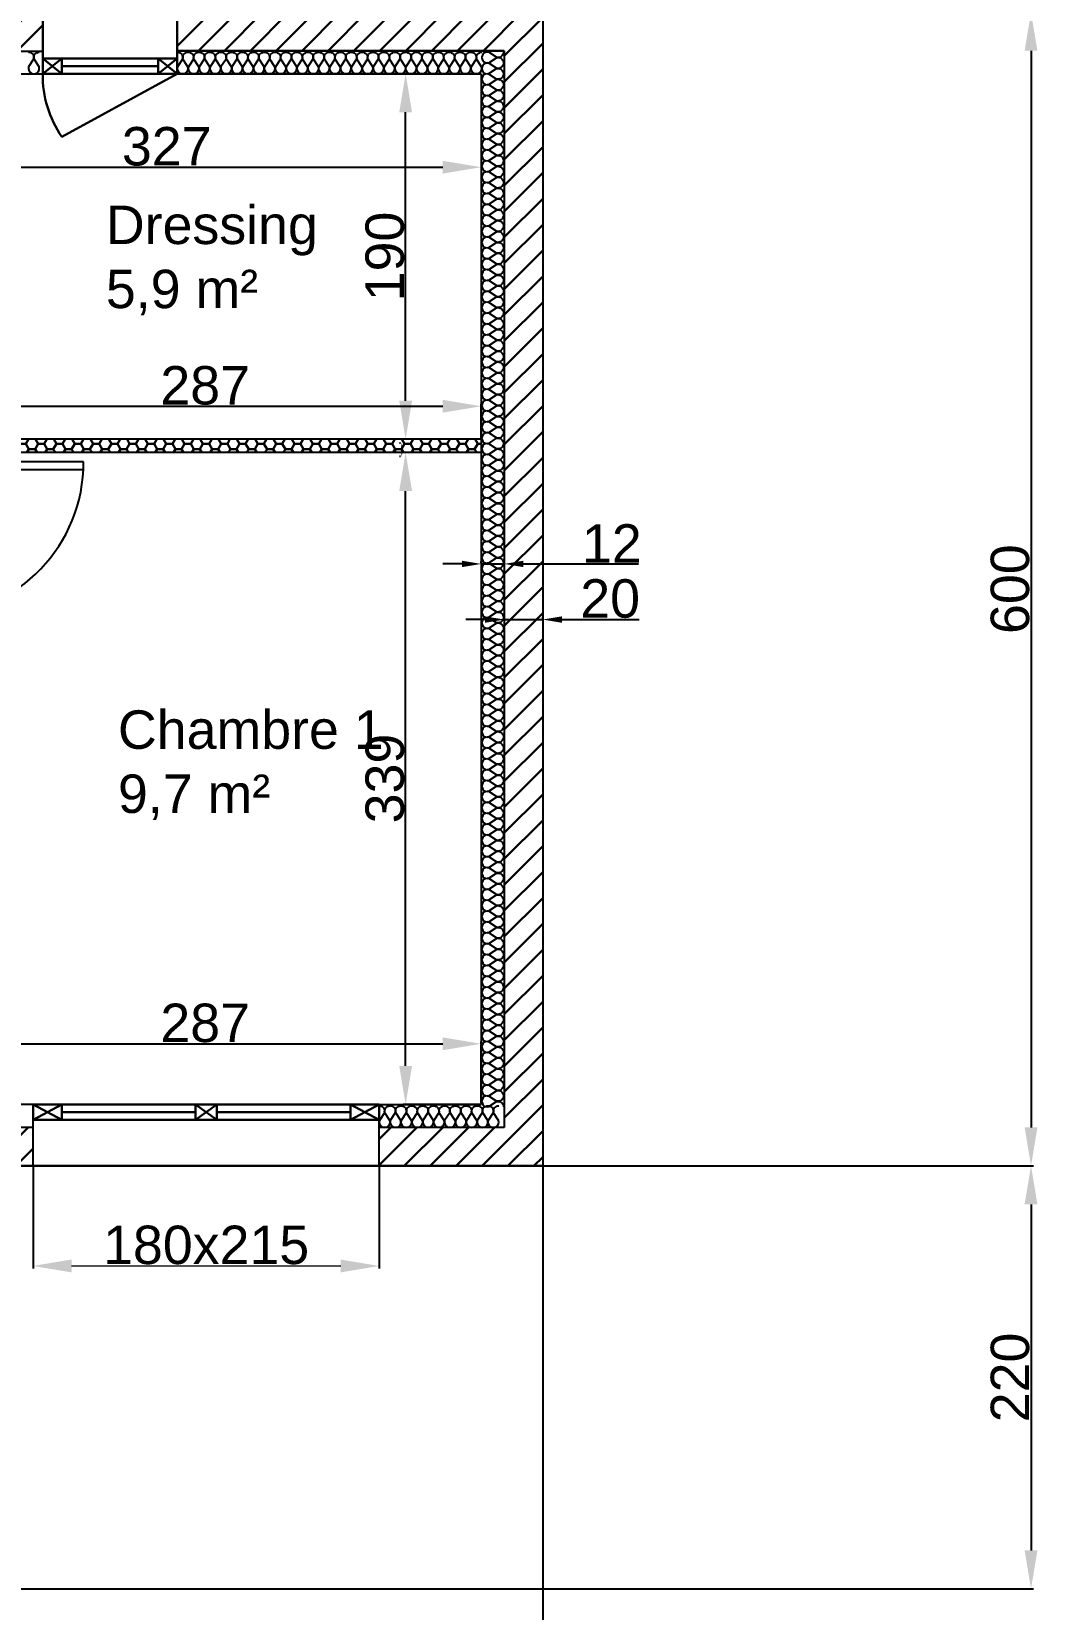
# Model space of a CAD drawing. Header units: millimetres. Extents: x -255 to 11976, y -437 to 3955.
# Drawn here: x 1225 to 1748, y -10 to 810 of the extents above; entities that cross this region are included whole.
import ezdxf

# ---------------------------------------------------------------- set-up
doc = ezdxf.new("R2010")
doc.units = ezdxf.units.MM
for name, color, linetype in [('Cloisons', 8, 'Continuous'), ('Cotation', 7, 'Continuous'), ('Isolation', 6, 'Continuous'), ('MenuisInt', 4, 'Continuous'), ('Texte', 7, 'Continuous')]:
    doc.layers.add(name, color=color, linetype=linetype)
doc.layers.add('MenuisExt', color=140, linetype='Continuous', lineweight=18)
doc.styles.get("Standard").update_dxf_attribs({"font": 'Arial.ttf'})
doc.dimstyles.new('ISO-25', dxfattribs={"dimtxt": 2.5, "dimasz": 2.5, "dimexe": 1.25, "dimexo": 0.625, "dimtad": 1, "dimtxsty": 'Standard', "dimcen": 2.5, "dimadec": 0, "dimazin": 0, "dimtfac": 1, "dimtmove": 0, "dimatfit": 3, "dimfxl": 1, "dimarcsym": 0})

# ---------------------------------------------------------------- blocks, each defined once
blk = doc.blocks.new('*D33')
at = {"layer": 'Cotation', "color": 0, "lineweight": -2, "transparency": 16777216}
for p, q in [((1141.13, 219.68), (1141.13, -120.85)), ((1491.13, 219.68), (1491.13, -120.85)), ((1161.13, -119.6), (1471.13, -119.6))]:
    blk.add_line(p, q, dxfattribs=at)
at = {"layer": 'Cotation', "color": 0, "lineweight": 30, "transparency": 16777216}
for points in [[(1161.13, -116.27), (1161.13, -122.93), (1141.13, -119.6)], [(1471.13, -116.27), (1471.13, -122.93), (1491.13, -119.6)]]:
    blk.add_solid(points, dxfattribs=at)
at = {"layer": 'Defpoints', "color": 0, "lineweight": 30, "transparency": 16777216}
for p in [(1141.13, 220.31), (1491.13, 220.31), (1491.13, -119.6)]:
    blk.add_point(p, dxfattribs=at)
at = {"layer": 'Cotation', "color": 0, "lineweight": 30, "transparency": 16777216, "insert": (1316.13, -108.76), "char_height": 20, "attachment_point": 5}
blk.add_mtext('350', dxfattribs=at)
blk = doc.blocks.new('*D35')
at = {"layer": 'Cotation', "color": 0, "lineweight": -2, "transparency": 16777216}
for p, q in [((1491.76, 820.31), (1746.33, 820.31)), ((1745.08, 800.31), (1745.08, 240.31)), ((1491.76, 220.31), (1746.33, 220.31))]:
    blk.add_line(p, q, dxfattribs=at)
at = {"layer": 'Cotation', "color": 0, "lineweight": 30, "transparency": 16777216}
for points in [[(1741.75, 800.31), (1748.41, 800.31), (1745.08, 820.31)], [(1741.75, 240.31), (1748.41, 240.31), (1745.08, 220.31)]]:
    blk.add_solid(points, dxfattribs=at)
at = {"layer": 'Defpoints', "color": 0, "lineweight": 30, "transparency": 16777216}
for p in [(1491.13, 820.31), (1491.13, 220.31), (1745.08, 220.31)]:
    blk.add_point(p, dxfattribs=at)
at = {"layer": 'Cotation', "color": 0, "lineweight": 30, "transparency": 16777216, "insert": (1734.25, 520.31), "char_height": 20, "attachment_point": 5, "rotation": 90}
blk.add_mtext('600', dxfattribs=at)
blk = doc.blocks.new('*D36')
at = {"layer": 'Cotation', "color": 0, "lineweight": -2, "transparency": 16777216}
for p, q in [((1141.76, 220.31), (1746.33, 220.31)), ((1745.08, 200.31), (1745.08, 20.31)), ((1141.76, 0.31), (1746.33, 0.31))]:
    blk.add_line(p, q, dxfattribs=at)
at = {"layer": 'Cotation', "color": 0, "lineweight": 30, "transparency": 16777216}
for points in [[(1741.75, 200.31), (1748.41, 200.31), (1745.08, 220.31)], [(1741.75, 20.31), (1748.41, 20.31), (1745.08, 0.31)]]:
    blk.add_solid(points, dxfattribs=at)
at = {"layer": 'Defpoints', "color": 0, "lineweight": 30, "transparency": 16777216}
for p in [(1141.13, 220.31), (1141.13, 0.31), (1745.08, 0.31)]:
    blk.add_point(p, dxfattribs=at)
at = {"layer": 'Cotation', "color": 0, "lineweight": 30, "transparency": 16777216, "insert": (1734.25, 110.31), "char_height": 20, "attachment_point": 5, "rotation": 90}
blk.add_mtext('220', dxfattribs=at)
blk = doc.blocks.new('*D47')
at = {"layer": 'Cotation', "color": 0, "lineweight": -2, "transparency": 16777216}
for p, q in [((1226.13, 219.68), (1226.13, 167.05)), ((1406.13, 219.68), (1406.13, 167.05))]:
    blk.add_line(p, q, dxfattribs=at)
at = {"layer": 'Cotation', "color": 0, "lineweight": 9, "transparency": 16777216}
blk.add_line((1246.13, 168.3), (1386.13, 168.3), dxfattribs=at)
at = {"layer": 'Cotation', "color": 0, "lineweight": 30, "transparency": 16777216}
for points in [[(1246.13, 171.63), (1246.13, 164.96), (1226.13, 168.3)], [(1386.13, 171.63), (1386.13, 164.96), (1406.13, 168.3)]]:
    blk.add_solid(points, dxfattribs=at)
at = {"layer": 'Defpoints', "color": 0, "lineweight": 30, "transparency": 16777216}
for p in [(1226.13, 220.31), (1406.13, 220.31), (1406.13, 168.3)]:
    blk.add_point(p, dxfattribs=at)
at = {"layer": 'Cotation', "color": 0, "lineweight": 30, "transparency": 16777216, "insert": (1316.13, 179.13), "char_height": 20, "attachment_point": 5}
blk.add_mtext('180x215', dxfattribs=at)
blk = doc.blocks.new('*D53')
at = {"layer": 'Cotation', "color": 0, "lineweight": -2, "transparency": 16777216}
for p, q in [((1458.51, 591.31), (1418.62, 591.31)), ((1458.51, 252.31), (1418.62, 252.31))]:
    blk.add_line(p, q, dxfattribs=at)
at = {"layer": 'Cotation', "color": 0, "lineweight": -3, "transparency": 16777216}
blk.add_line((1419.87, 272.31), (1419.87, 571.31), dxfattribs=at)
at = {"layer": 'Cotation', "color": 0, "lineweight": 30, "transparency": 16777216}
for points in [[(1416.54, 571.31), (1423.2, 571.31), (1419.87, 591.31)], [(1416.54, 272.31), (1423.2, 272.31), (1419.87, 252.31)]]:
    blk.add_solid(points, dxfattribs=at)
at = {"layer": 'Defpoints', "color": 0, "lineweight": 30, "transparency": 16777216}
for p in [(1419.87, 591.31), (1459.13, 591.31), (1459.13, 252.31)]:
    blk.add_point(p, dxfattribs=at)
at = {"layer": 'Cotation', "color": 0, "lineweight": 30, "transparency": 16777216, "insert": (1409.11, 421.81), "char_height": 20, "attachment_point": 5, "rotation": 90}
blk.add_mtext('339', dxfattribs=at)
blk = doc.blocks.new('*D54')
at = {"layer": 'Cotation', "color": 0, "lineweight": -2, "transparency": 16777216}
for p, q in [((1458.51, 788.31), (1418.62, 788.31)), ((1458.51, 598.31), (1418.62, 598.31))]:
    blk.add_line(p, q, dxfattribs=at)
at = {"layer": 'Cotation', "color": 0, "lineweight": -3, "transparency": 16777216}
blk.add_line((1419.87, 618.31), (1419.87, 768.31), dxfattribs=at)
at = {"layer": 'Cotation', "color": 0, "lineweight": 30, "transparency": 16777216}
for points in [[(1416.54, 768.31), (1423.2, 768.31), (1419.87, 788.31)], [(1416.54, 618.31), (1423.2, 618.31), (1419.87, 598.31)]]:
    blk.add_solid(points, dxfattribs=at)
at = {"layer": 'Defpoints', "color": 0, "lineweight": 30, "transparency": 16777216}
for p in [(1419.87, 788.31), (1459.13, 788.31), (1459.13, 598.31)]:
    blk.add_point(p, dxfattribs=at)
at = {"layer": 'Cotation', "color": 0, "lineweight": 30, "transparency": 16777216, "insert": (1409.11, 693.31), "char_height": 20, "attachment_point": 5, "rotation": 90}
blk.add_mtext('190', dxfattribs=at)
blk = doc.blocks.new('*D55')
at = {"layer": 'Cotation', "color": 0, "lineweight": -2, "transparency": 16777216}
for p, q in [((1417.25, 596.31), (1416.62, 596.31)), ((1417.87, 593.81), (1417.87, 591.81)), ((1417.25, 589.31), (1416.62, 589.31))]:
    blk.add_line(p, q, dxfattribs=at)
at = {"layer": 'Cotation', "color": 0, "lineweight": 30, "transparency": 16777216}
for points in [[(1417.45, 593.81), (1418.29, 593.81), (1417.87, 596.31)], [(1417.45, 591.81), (1418.29, 591.81), (1417.87, 589.31)]]:
    blk.add_solid(points, dxfattribs=at)
at = {"layer": 'Defpoints', "color": 0, "lineweight": 30, "transparency": 16777216}
for p in [(1417.87, 596.31), (1417.87, 589.31), (1417.87, 589.31)]:
    blk.add_point(p, dxfattribs=at)
at = {"layer": 'Cotation', "color": 0, "lineweight": 30, "transparency": 16777216, "insert": (1416, 592.81), "char_height": 2.5, "attachment_point": 5, "rotation": 90}
blk.add_mtext('7', dxfattribs=at)
blk = doc.blocks.new('*D56')
at = {"layer": 'Cotation', "color": 0, "lineweight": -2, "transparency": 16777216}
for p, q in [((1132.13, 787.68), (1132.13, 738.51)), ((1459.13, 787.68), (1459.13, 738.51))]:
    blk.add_line(p, q, dxfattribs=at)
at = {"layer": 'Cotation', "color": 0, "lineweight": -3, "transparency": 16777216}
blk.add_line((1152.13, 739.76), (1439.13, 739.76), dxfattribs=at)
at = {"layer": 'Cotation', "color": 0, "lineweight": 30, "transparency": 16777216}
for points in [[(1152.13, 743.1), (1152.13, 736.43), (1132.13, 739.76)], [(1439.13, 743.1), (1439.13, 736.43), (1459.13, 739.76)]]:
    blk.add_solid(points, dxfattribs=at)
at = {"layer": 'Defpoints', "color": 0, "lineweight": 30, "transparency": 16777216}
for p in [(1132.13, 788.31), (1459.13, 788.31), (1459.13, 739.76)]:
    blk.add_point(p, dxfattribs=at)
at = {"layer": 'Cotation', "color": 0, "lineweight": 30, "transparency": 16777216, "insert": (1295.63, 750.52), "char_height": 20, "attachment_point": 5}
blk.add_mtext('327', dxfattribs=at)
blk = doc.blocks.new('*D57')
at = {"layer": 'Cotation', "color": 0, "lineweight": -2, "transparency": 16777216}
for p, q in [((1172.13, 596.93), (1172.13, 616.68)), ((1459.13, 598.93), (1459.13, 616.68))]:
    blk.add_line(p, q, dxfattribs=at)
at = {"layer": 'Cotation', "color": 0, "lineweight": -3, "transparency": 16777216}
blk.add_line((1192.13, 615.43), (1439.13, 615.43), dxfattribs=at)
at = {"layer": 'Cotation', "color": 0, "lineweight": 30, "transparency": 16777216}
for points in [[(1192.13, 618.77), (1192.13, 612.1), (1172.13, 615.43)], [(1439.13, 618.77), (1439.13, 612.1), (1459.13, 615.43)]]:
    blk.add_solid(points, dxfattribs=at)
at = {"layer": 'Defpoints', "color": 0, "lineweight": 30, "transparency": 16777216}
for p in [(1459.13, 615.43), (1172.13, 596.31), (1459.13, 598.31)]:
    blk.add_point(p, dxfattribs=at)
at = {"layer": 'Cotation', "color": 0, "lineweight": 30, "transparency": 16777216, "insert": (1315.63, 626.19), "char_height": 20, "attachment_point": 5}
blk.add_mtext('287', dxfattribs=at)
blk = doc.blocks.new('*D60')
at = {"layer": 'Cotation', "color": 0, "lineweight": -2, "transparency": 16777216}
for p, q in [((1172.13, 252.93), (1172.13, 285.09)), ((1459.13, 252.93), (1459.13, 285.09))]:
    blk.add_line(p, q, dxfattribs=at)
at = {"layer": 'Cotation', "color": 0, "lineweight": -3, "transparency": 16777216}
blk.add_line((1192.13, 283.84), (1439.13, 283.84), dxfattribs=at)
at = {"layer": 'Cotation', "color": 0, "lineweight": 30, "transparency": 16777216}
for points in [[(1192.13, 287.17), (1192.13, 280.51), (1172.13, 283.84)], [(1439.13, 287.17), (1439.13, 280.51), (1459.13, 283.84)]]:
    blk.add_solid(points, dxfattribs=at)
at = {"layer": 'Defpoints', "color": 0, "lineweight": 30, "transparency": 16777216}
for p in [(1459.13, 283.84), (1172.13, 252.31), (1459.13, 252.31)]:
    blk.add_point(p, dxfattribs=at)
at = {"layer": 'Cotation', "color": 0, "lineweight": 30, "transparency": 16777216, "insert": (1315.63, 294.6), "char_height": 20, "attachment_point": 5}
blk.add_mtext('287', dxfattribs=at)
blk = doc.blocks.new('*D80')
at = {"layer": 'Cotation', "color": 0, "lineweight": -2, "transparency": 16777216}
for p, q in [((1449.13, 533.43), (1439.13, 533.43)), ((1459.13, 534.06), (1459.13, 534.68)), ((1459.13, 533.43), (1471.13, 533.43)), ((1471.13, 533.99), (1471.13, 534.68)), ((1481.13, 533.43), (1540.96, 533.43))]:
    blk.add_line(p, q, dxfattribs=at)
at = {"layer": 'Cotation', "color": 0, "lineweight": 30, "transparency": 16777216}
for points in [[(1449.13, 535.1), (1449.13, 531.76), (1459.13, 533.43)], [(1481.13, 535.1), (1481.13, 531.76), (1471.13, 533.43)]]:
    blk.add_solid(points, dxfattribs=at)
at = {"layer": 'Defpoints', "color": 0, "lineweight": 30, "transparency": 16777216}
for p in [(1459.13, 533.43), (1471.13, 533.43), (1471.13, 533.36)]:
    blk.add_point(p, dxfattribs=at)
at = {"layer": 'Cotation', "color": 0, "lineweight": 30, "transparency": 16777216, "insert": (1527.1, 544.06), "char_height": 20, "attachment_point": 5}
blk.add_mtext('12', dxfattribs=at)
blk = doc.blocks.new('*D81')
at = {"layer": 'Cotation', "color": 0, "lineweight": -2, "transparency": 16777216}
for p, q in [((1471.13, 532.74), (1471.13, 503.24)), ((1461.13, 504.49), (1451.13, 504.49)), ((1471.13, 504.49), (1491.13, 504.49)), ((1491.13, 505.11), (1491.13, 505.74)), ((1501.13, 504.49), (1541.31, 504.49))]:
    blk.add_line(p, q, dxfattribs=at)
at = {"layer": 'Cotation', "color": 0, "lineweight": 30, "transparency": 16777216}
for points in [[(1461.13, 506.15), (1461.13, 502.82), (1471.13, 504.49)], [(1501.13, 506.15), (1501.13, 502.82), (1491.13, 504.49)]]:
    blk.add_solid(points, dxfattribs=at)
at = {"layer": 'Defpoints', "color": 0, "lineweight": 30, "transparency": 16777216}
for p in [(1471.13, 533.36), (1491.13, 504.49), (1491.13, 504.49)]:
    blk.add_point(p, dxfattribs=at)
at = {"layer": 'Cotation', "color": 0, "lineweight": 30, "transparency": 16777216, "insert": (1526.22, 515.32), "char_height": 20, "attachment_point": 5}
blk.add_mtext('20', dxfattribs=at)
blk = doc.blocks.new('*U84')
at = {"flags": 128}
blk.add_lwpolyline([(60, 1, -0.505863), (60.239, 0.676), (60.009, 0.318, 1.322645), (60.491, 0.318), (60.261, 0.676, -0.505863), (60.5, 1)], format="xyb", dxfattribs=at)
blk = doc.blocks.new('*U85')
at = {"flags": 128}
for points in [[(0, 1, -0.505863), (0.239, 0.676), (0.009, 0.318, 1.322645), (0.491, 0.318), (0.261, 0.676, -0.505863), (0.5, 1)], [(0.5, 1, -0.505863), (0.739, 0.676), (0.509, 0.318, 1.322645), (0.991, 0.318), (0.761, 0.676, -0.505863), (1, 1)], [(1, 1, -0.505863), (1.239, 0.676), (1.009, 0.318, 1.322645), (1.491, 0.318), (1.261, 0.676, -0.505863), (1.5, 1)], [(1.5, 1, -0.505863), (1.739, 0.676), (1.509, 0.318, 1.322645), (1.991, 0.318), (1.761, 0.676, -0.505863), (2, 1)], [(2, 1, -0.505863), (2.239, 0.676), (2.009, 0.318, 1.322645), (2.491, 0.318), (2.261, 0.676, -0.505863), (2.5, 1)], [(2.5, 1, -0.505863), (2.739, 0.676), (2.509, 0.318, 1.322645), (2.991, 0.318), (2.761, 0.676, -0.505863), (3, 1)], [(3, 1, -0.505863), (3.239, 0.676), (3.009, 0.318, 1.322645), (3.491, 0.318), (3.261, 0.676, -0.505863), (3.5, 1)], [(3.5, 1, -0.505863), (3.739, 0.676), (3.509, 0.318, 1.322645), (3.991, 0.318), (3.761, 0.676, -0.505863), (4, 1)], [(4, 1, -0.505863), (4.239, 0.676), (4.009, 0.318, 1.322645), (4.491, 0.318), (4.261, 0.676, -0.505863), (4.5, 1)], [(4.5, 1, -0.505863), (4.739, 0.676), (4.509, 0.318, 1.322645), (4.991, 0.318), (4.761, 0.676, -0.505863), (5, 1)], [(5, 1, -0.505863), (5.239, 0.676), (5.009, 0.318, 1.322645), (5.491, 0.318), (5.261, 0.676, -0.505863), (5.5, 1)], [(5.5, 1, -0.505863), (5.739, 0.676), (5.509, 0.318, 1.322645), (5.991, 0.318), (5.761, 0.676, -0.505863), (6, 1)], [(6, 1, -0.505863), (6.239, 0.676), (6.009, 0.318, 1.322645), (6.491, 0.318), (6.261, 0.676, -0.505863), (6.5, 1)], [(6.5, 1, -0.505863), (6.739, 0.676), (6.509, 0.318, 1.322645), (6.991, 0.318), (6.761, 0.676, -0.505863), (7, 1)], [(7, 1, -0.505863), (7.239, 0.676), (7.009, 0.318, 1.322645), (7.491, 0.318), (7.261, 0.676, -0.505863), (7.5, 1)], [(7.5, 1, -0.505863), (7.739, 0.676), (7.509, 0.318, 1.322645), (7.991, 0.318), (7.761, 0.676, -0.505863), (8, 1)], [(8, 1, -0.505863), (8.239, 0.676), (8.009, 0.318, 1.322645), (8.491, 0.318), (8.261, 0.676, -0.505863), (8.5, 1)], [(8.5, 1, -0.505863), (8.739, 0.676), (8.509, 0.318, 1.322645), (8.991, 0.318), (8.761, 0.676, -0.505863), (9, 1)], [(9, 1, -0.505863), (9.239, 0.676), (9.009, 0.318, 1.322645), (9.491, 0.318), (9.261, 0.676, -0.505863), (9.5, 1)], [(9.5, 1, -0.505863), (9.739, 0.676), (9.509, 0.318, 1.322645), (9.991, 0.318), (9.761, 0.676, -0.505863), (10, 1)], [(10, 1, -0.505863), (10.239, 0.676), (10.009, 0.318, 1.322645), (10.491, 0.318), (10.261, 0.676, -0.505863), (10.5, 1)], [(10.5, 1, -0.505863), (10.739, 0.676), (10.509, 0.318, 1.322645), (10.991, 0.318), (10.761, 0.676, -0.505863), (11, 1)], [(11, 1, -0.505863), (11.239, 0.676), (11.009, 0.318, 1.322645), (11.491, 0.318), (11.261, 0.676, -0.505863), (11.5, 1)], [(11.5, 1, -0.505863), (11.739, 0.676), (11.509, 0.318, 1.322645), (11.991, 0.318), (11.761, 0.676, -0.505863), (12, 1)], [(12, 1, -0.505863), (12.239, 0.676), (12.009, 0.318, 1.322645), (12.491, 0.318), (12.261, 0.676, -0.505863), (12.5, 1)], [(12.5, 1, -0.505863), (12.739, 0.676), (12.509, 0.318, 1.322645), (12.991, 0.318), (12.761, 0.676, -0.505863), (13, 1)], [(13, 1, -0.505863), (13.239, 0.676), (13.009, 0.318, 1.322645), (13.491, 0.318), (13.261, 0.676, -0.505863), (13.5, 1)], [(13.5, 1, -0.505863), (13.739, 0.676), (13.509, 0.318, 1.322645), (13.991, 0.318), (13.761, 0.676, -0.505863), (14, 1)]]:
    blk.add_lwpolyline(points, format="xyb", dxfattribs=at)
blk = doc.blocks.new('*U86')
at = {"flags": 128}
for points in [[(0, 1, -0.505863), (0.239, 0.676), (0.009, 0.318, 1.322645), (0.491, 0.318), (0.261, 0.676, -0.505863), (0.5, 1)], [(0.5, 1, -0.505863), (0.739, 0.676), (0.509, 0.318, 1.322645), (0.991, 0.318), (0.761, 0.676, -0.505863), (1, 1)], [(1, 1, -0.505863), (1.239, 0.676), (1.009, 0.318, 1.322645), (1.491, 0.318), (1.261, 0.676, -0.505863), (1.5, 1)], [(1.5, 1, -0.505863), (1.739, 0.676), (1.509, 0.318, 1.322645), (1.991, 0.318), (1.761, 0.676, -0.505863), (2, 1)], [(2, 1, -0.505863), (2.239, 0.676), (2.009, 0.318, 1.322645), (2.491, 0.318), (2.261, 0.676, -0.505863), (2.5, 1)], [(2.5, 1, -0.505863), (2.739, 0.676), (2.509, 0.318, 1.322645), (2.991, 0.318), (2.761, 0.676, -0.505863), (3, 1)], [(3, 1, -0.505863), (3.239, 0.676), (3.009, 0.318, 1.322645), (3.491, 0.318), (3.261, 0.676, -0.505863), (3.5, 1)], [(3.5, 1, -0.505863), (3.739, 0.676), (3.509, 0.318, 1.322645), (3.991, 0.318), (3.761, 0.676, -0.505863), (4, 1)], [(4, 1, -0.505863), (4.239, 0.676), (4.009, 0.318, 1.322645), (4.491, 0.318), (4.261, 0.676, -0.505863), (4.5, 1)], [(4.5, 1, -0.505863), (4.739, 0.676), (4.509, 0.318, 1.322645), (4.991, 0.318), (4.761, 0.676, -0.505863), (5, 1)], [(5, 1, -0.505863), (5.239, 0.676), (5.009, 0.318, 1.322645), (5.491, 0.318), (5.261, 0.676, -0.505863), (5.5, 1)], [(5.5, 1, -0.505863), (5.739, 0.676), (5.509, 0.318, 1.322645), (5.991, 0.318), (5.761, 0.676, -0.505863), (6, 1)], [(6, 1, -0.505863), (6.239, 0.676), (6.009, 0.318, 1.322645), (6.491, 0.318), (6.261, 0.676, -0.505863), (6.5, 1)], [(6.5, 1, -0.505863), (6.739, 0.676), (6.509, 0.318, 1.322645), (6.991, 0.318), (6.761, 0.676, -0.505863), (7, 1)], [(7, 1, -0.505863), (7.239, 0.676), (7.009, 0.318, 1.322645), (7.491, 0.318), (7.261, 0.676, -0.505863), (7.5, 1)], [(7.5, 1, -0.505863), (7.739, 0.676), (7.509, 0.318, 1.322645), (7.991, 0.318), (7.761, 0.676, -0.505863), (8, 1)], [(8, 1, -0.505863), (8.239, 0.676), (8.009, 0.318, 1.322645), (8.491, 0.318), (8.261, 0.676, -0.505863), (8.5, 1)], [(8.5, 1, -0.505863), (8.739, 0.676), (8.509, 0.318, 1.322645), (8.991, 0.318), (8.761, 0.676, -0.505863), (9, 1)], [(9, 1, -0.505863), (9.239, 0.676), (9.009, 0.318, 1.322645), (9.491, 0.318), (9.261, 0.676, -0.505863), (9.5, 1)], [(9.5, 1, -0.505863), (9.739, 0.676), (9.509, 0.318, 1.322645), (9.991, 0.318), (9.761, 0.676, -0.505863), (10, 1)], [(10, 1, -0.505863), (10.239, 0.676), (10.009, 0.318, 1.322645), (10.491, 0.318), (10.261, 0.676, -0.505863), (10.5, 1)], [(10.5, 1, -0.505863), (10.739, 0.676), (10.509, 0.318, 1.322645), (10.991, 0.318), (10.761, 0.676, -0.505863), (11, 1)], [(11, 1, -0.505863), (11.239, 0.676), (11.009, 0.318, 1.322645), (11.491, 0.318), (11.261, 0.676, -0.505863), (11.5, 1)], [(11.5, 1, -0.505863), (11.739, 0.676), (11.509, 0.318, 1.322645), (11.991, 0.318), (11.761, 0.676, -0.505863), (12, 1)], [(12, 1, -0.505863), (12.239, 0.676), (12.009, 0.318, 1.322645), (12.491, 0.318), (12.261, 0.676, -0.505863), (12.5, 1)], [(12.5, 1, -0.505863), (12.739, 0.676), (12.509, 0.318, 1.322645), (12.991, 0.318), (12.761, 0.676, -0.505863), (13, 1)], [(13, 1, -0.505863), (13.239, 0.676), (13.009, 0.318, 1.322645), (13.491, 0.318), (13.261, 0.676, -0.505863), (13.5, 1)], [(13.5, 1, -0.505863), (13.739, 0.676), (13.509, 0.318, 1.322645), (13.991, 0.318), (13.761, 0.676, -0.505863), (14, 1)], [(14, 1, -0.505863), (14.239, 0.676), (14.009, 0.318, 1.322645), (14.491, 0.318), (14.261, 0.676, -0.505863), (14.5, 1)], [(14.5, 1, -0.505863), (14.739, 0.676), (14.509, 0.318, 1.322645), (14.991, 0.318), (14.761, 0.676, -0.505863), (15, 1)], [(15, 1, -0.505863), (15.239, 0.676), (15.009, 0.318, 1.322645), (15.491, 0.318), (15.261, 0.676, -0.505863), (15.5, 1)], [(15.5, 1, -0.505863), (15.739, 0.676), (15.509, 0.318, 1.322645), (15.991, 0.318), (15.761, 0.676, -0.505863), (16, 1)], [(16, 1, -0.505863), (16.239, 0.676), (16.009, 0.318, 1.322645), (16.491, 0.318), (16.261, 0.676, -0.505863), (16.5, 1)], [(16.5, 1, -0.505863), (16.739, 0.676), (16.509, 0.318, 1.322645), (16.991, 0.318), (16.761, 0.676, -0.505863), (17, 1)], [(17, 1, -0.505863), (17.239, 0.676), (17.009, 0.318, 1.322645), (17.491, 0.318), (17.261, 0.676, -0.505863), (17.5, 1)], [(17.5, 1, -0.505863), (17.739, 0.676), (17.509, 0.318, 1.322645), (17.991, 0.318), (17.761, 0.676, -0.505863), (18, 1)], [(18, 1, -0.505863), (18.239, 0.676), (18.009, 0.318, 1.322645), (18.491, 0.318), (18.261, 0.676, -0.505863), (18.5, 1)], [(18.5, 1, -0.505863), (18.739, 0.676), (18.509, 0.318, 1.322645), (18.991, 0.318), (18.761, 0.676, -0.505863), (19, 1)], [(19, 1, -0.505863), (19.239, 0.676), (19.009, 0.318, 1.322645), (19.491, 0.318), (19.261, 0.676, -0.505863), (19.5, 1)], [(19.5, 1, -0.505863), (19.739, 0.676), (19.509, 0.318, 1.322645), (19.991, 0.318), (19.761, 0.676, -0.505863), (20, 1)], [(20, 1, -0.505863), (20.239, 0.676), (20.009, 0.318, 1.322645), (20.491, 0.318), (20.261, 0.676, -0.505863), (20.5, 1)], [(20.5, 1, -0.505863), (20.739, 0.676), (20.509, 0.318, 1.322645), (20.991, 0.318), (20.761, 0.676, -0.505863), (21, 1)], [(21, 1, -0.505863), (21.239, 0.676), (21.009, 0.318, 1.322645), (21.491, 0.318), (21.261, 0.676, -0.505863), (21.5, 1)], [(21.5, 1, -0.505863), (21.739, 0.676), (21.509, 0.318, 1.322645), (21.991, 0.318), (21.761, 0.676, -0.505863), (22, 1)], [(22, 1, -0.505863), (22.239, 0.676), (22.009, 0.318, 1.322645), (22.491, 0.318), (22.261, 0.676, -0.505863), (22.5, 1)], [(22.5, 1, -0.505863), (22.739, 0.676), (22.509, 0.318, 1.322645), (22.991, 0.318), (22.761, 0.676, -0.505863), (23, 1)], [(23, 1, -0.505863), (23.239, 0.676), (23.009, 0.318, 1.322645), (23.491, 0.318), (23.261, 0.676, -0.505863), (23.5, 1)], [(23.5, 1, -0.505863), (23.739, 0.676), (23.509, 0.318, 1.322645), (23.991, 0.318), (23.761, 0.676, -0.505863), (24, 1)], [(24, 1, -0.505863), (24.239, 0.676), (24.009, 0.318, 1.322645), (24.491, 0.318), (24.261, 0.676, -0.505863), (24.5, 1)], [(24.5, 1, -0.505863), (24.739, 0.676), (24.509, 0.318, 1.322645), (24.991, 0.318), (24.761, 0.676, -0.505863), (25, 1)], [(25, 1, -0.505863), (25.239, 0.676), (25.009, 0.318, 1.322645), (25.491, 0.318), (25.261, 0.676, -0.505863), (25.5, 1)], [(25.5, 1, -0.505863), (25.739, 0.676), (25.509, 0.318, 1.322645), (25.991, 0.318), (25.761, 0.676, -0.505863), (26, 1)], [(26, 1, -0.505863), (26.239, 0.676), (26.009, 0.318, 1.322645), (26.491, 0.318), (26.261, 0.676, -0.505863), (26.5, 1)], [(26.5, 1, -0.505863), (26.739, 0.676), (26.509, 0.318, 1.322645), (26.991, 0.318), (26.761, 0.676, -0.505863), (27, 1)], [(27, 1, -0.505863), (27.239, 0.676), (27.009, 0.318, 1.322645), (27.491, 0.318), (27.261, 0.676, -0.505863), (27.5, 1)], [(27.5, 1, -0.505863), (27.739, 0.676), (27.509, 0.318, 1.322645), (27.991, 0.318), (27.761, 0.676, -0.505863), (28, 1)], [(28, 1, -0.505863), (28.239, 0.676), (28.009, 0.318, 1.322645), (28.491, 0.318), (28.261, 0.676, -0.505863), (28.5, 1)], [(28.5, 1, -0.505863), (28.739, 0.676), (28.509, 0.318, 1.322645), (28.991, 0.318), (28.761, 0.676, -0.505863), (29, 1)], [(29, 1, -0.505863), (29.239, 0.676), (29.009, 0.318, 1.322645), (29.491, 0.318), (29.261, 0.676, -0.505863), (29.5, 1)], [(29.5, 1, -0.505863), (29.739, 0.676), (29.509, 0.318, 1.322645), (29.991, 0.318), (29.761, 0.676, -0.505863), (30, 1)], [(30, 1, -0.505863), (30.239, 0.676), (30.009, 0.318, 1.322645), (30.491, 0.318), (30.261, 0.676, -0.505863), (30.5, 1)], [(30.5, 1, -0.505863), (30.739, 0.676), (30.509, 0.318, 1.322645), (30.991, 0.318), (30.761, 0.676, -0.505863), (31, 1)], [(31, 1, -0.505863), (31.239, 0.676), (31.009, 0.318, 1.322645), (31.491, 0.318), (31.261, 0.676, -0.505863), (31.5, 1)], [(31.5, 1, -0.505863), (31.739, 0.676), (31.509, 0.318, 1.322645), (31.991, 0.318), (31.761, 0.676, -0.505863), (32, 1)], [(32, 1, -0.505863), (32.239, 0.676), (32.009, 0.318, 1.322645), (32.491, 0.318), (32.261, 0.676, -0.505863), (32.5, 1)], [(32.5, 1, -0.505863), (32.739, 0.676), (32.509, 0.318, 1.322645), (32.991, 0.318), (32.761, 0.676, -0.505863), (33, 1)], [(33, 1, -0.505863), (33.239, 0.676), (33.009, 0.318, 1.322645), (33.491, 0.318), (33.261, 0.676, -0.505863), (33.5, 1)], [(33.5, 1, -0.505863), (33.739, 0.676), (33.509, 0.318, 1.322645), (33.991, 0.318), (33.761, 0.676, -0.505863), (34, 1)], [(34, 1, -0.505863), (34.239, 0.676), (34.009, 0.318, 1.322645), (34.491, 0.318), (34.261, 0.676, -0.505863), (34.5, 1)], [(34.5, 1, -0.505863), (34.739, 0.676), (34.509, 0.318, 1.322645), (34.991, 0.318), (34.761, 0.676, -0.505863), (35, 1)], [(35, 1, -0.505863), (35.239, 0.676), (35.009, 0.318, 1.322645), (35.491, 0.318), (35.261, 0.676, -0.505863), (35.5, 1)], [(35.5, 1, -0.505863), (35.739, 0.676), (35.509, 0.318, 1.322645), (35.991, 0.318), (35.761, 0.676, -0.505863), (36, 1)], [(36, 1, -0.505863), (36.239, 0.676), (36.009, 0.318, 1.322645), (36.491, 0.318), (36.261, 0.676, -0.505863), (36.5, 1)], [(36.5, 1, -0.505863), (36.739, 0.676), (36.509, 0.318, 1.322645), (36.991, 0.318), (36.761, 0.676, -0.505863), (37, 1)], [(37, 1, -0.505863), (37.239, 0.676), (37.009, 0.318, 1.322645), (37.491, 0.318), (37.261, 0.676, -0.505863), (37.5, 1)], [(37.5, 1, -0.505863), (37.739, 0.676), (37.509, 0.318, 1.322645), (37.991, 0.318), (37.761, 0.676, -0.505863), (38, 1)], [(38, 1, -0.505863), (38.239, 0.676), (38.009, 0.318, 1.322645), (38.491, 0.318), (38.261, 0.676, -0.505863), (38.5, 1)], [(38.5, 1, -0.505863), (38.739, 0.676), (38.509, 0.318, 1.322645), (38.991, 0.318), (38.761, 0.676, -0.505863), (39, 1)], [(39, 1, -0.505863), (39.239, 0.676), (39.009, 0.318, 1.322645), (39.491, 0.318), (39.261, 0.676, -0.505863), (39.5, 1)], [(39.5, 1, -0.505863), (39.739, 0.676), (39.509, 0.318, 1.322645), (39.991, 0.318), (39.761, 0.676, -0.505863), (40, 1)], [(40, 1, -0.505863), (40.239, 0.676), (40.009, 0.318, 1.322645), (40.491, 0.318), (40.261, 0.676, -0.505863), (40.5, 1)], [(40.5, 1, -0.505863), (40.739, 0.676), (40.509, 0.318, 1.322645), (40.991, 0.318), (40.761, 0.676, -0.505863), (41, 1)], [(41, 1, -0.505863), (41.239, 0.676), (41.009, 0.318, 1.322645), (41.491, 0.318), (41.261, 0.676, -0.505863), (41.5, 1)], [(41.5, 1, -0.505863), (41.739, 0.676), (41.509, 0.318, 1.322645), (41.991, 0.318), (41.761, 0.676, -0.505863), (42, 1)], [(42, 1, -0.505863), (42.239, 0.676), (42.009, 0.318, 1.322645), (42.491, 0.318), (42.261, 0.676, -0.505863), (42.5, 1)], [(42.5, 1, -0.505863), (42.739, 0.676), (42.509, 0.318, 1.322645), (42.991, 0.318), (42.761, 0.676, -0.505863), (43, 1)], [(43, 1, -0.505863), (43.239, 0.676), (43.009, 0.318, 1.322645), (43.491, 0.318), (43.261, 0.676, -0.505863), (43.5, 1)], [(43.5, 1, -0.505863), (43.739, 0.676), (43.509, 0.318, 1.322645), (43.991, 0.318), (43.761, 0.676, -0.505863), (44, 1)], [(44, 1, -0.505863), (44.239, 0.676), (44.009, 0.318, 1.322645), (44.491, 0.318), (44.261, 0.676, -0.505863), (44.5, 1)], [(44.5, 1, -0.505863), (44.739, 0.676), (44.509, 0.318, 1.322645), (44.991, 0.318), (44.761, 0.676, -0.505863), (45, 1)], [(45, 1, -0.505863), (45.239, 0.676), (45.009, 0.318, 1.322645), (45.491, 0.318), (45.261, 0.676, -0.505863), (45.5, 1)], [(45.5, 1, -0.505863), (45.739, 0.676), (45.509, 0.318, 1.322645), (45.991, 0.318), (45.761, 0.676, -0.505863), (46, 1)], [(46, 1, -0.505863), (46.239, 0.676), (46.009, 0.318, 1.322645), (46.491, 0.318), (46.261, 0.676, -0.505863), (46.5, 1)], [(46.5, 1, -0.505863), (46.739, 0.676), (46.509, 0.318, 1.322645), (46.991, 0.318), (46.761, 0.676, -0.505863), (47, 1)], [(47, 1, -0.505863), (47.239, 0.676), (47.009, 0.318, 1.322645), (47.491, 0.318), (47.261, 0.676, -0.505863), (47.5, 1)], [(47.5, 1, -0.505863), (47.739, 0.676), (47.509, 0.318, 1.322645), (47.991, 0.318), (47.761, 0.676, -0.505863), (48, 1)], [(48, 1, -0.505863), (48.239, 0.676), (48.009, 0.318, 1.322645), (48.491, 0.318), (48.261, 0.676, -0.505863), (48.5, 1)]]:
    blk.add_lwpolyline(points, format="xyb", dxfattribs=at)
blk = doc.blocks.new('*U10')
at = {"flags": 128}
for points in [[(0, 1, -0.505863), (0.239, 0.676), (0.009, 0.318, 1.322645), (0.491, 0.318), (0.261, 0.676, -0.505863), (0.5, 1)], [(0.5, 1, -0.505863), (0.739, 0.676), (0.509, 0.318, 1.322645), (0.991, 0.318), (0.761, 0.676, -0.505863), (1, 1)], [(1, 1, -0.505863), (1.239, 0.676), (1.009, 0.318, 1.322645), (1.491, 0.318), (1.261, 0.676, -0.505863), (1.5, 1)], [(1.5, 1, -0.505863), (1.739, 0.676), (1.509, 0.318, 1.322645), (1.991, 0.318), (1.761, 0.676, -0.505863), (2, 1)], [(2, 1, -0.505863), (2.239, 0.676), (2.009, 0.318, 1.322645), (2.491, 0.318), (2.261, 0.676, -0.505863), (2.5, 1)], [(2.5, 1, -0.505863), (2.739, 0.676), (2.509, 0.318, 1.322645), (2.991, 0.318), (2.761, 0.676, -0.505863), (3, 1)], [(3, 1, -0.505863), (3.239, 0.676), (3.009, 0.318, 1.322645), (3.491, 0.318), (3.261, 0.676, -0.505863), (3.5, 1)], [(3.5, 1, -0.505863), (3.739, 0.676), (3.509, 0.318, 1.322645), (3.991, 0.318), (3.761, 0.676, -0.505863), (4, 1)], [(4, 1, -0.505863), (4.239, 0.676), (4.009, 0.318, 1.322645), (4.491, 0.318), (4.261, 0.676, -0.505863), (4.5, 1)], [(4.5, 1, -0.505863), (4.739, 0.676), (4.509, 0.318, 1.322645), (4.991, 0.318), (4.761, 0.676, -0.505863), (5, 1)], [(5, 1, -0.505863), (5.239, 0.676), (5.009, 0.318, 1.322645), (5.491, 0.318), (5.261, 0.676, -0.505863), (5.5, 1)]]:
    blk.add_lwpolyline(points, format="xyb", dxfattribs=at)

msp = doc.modelspace()

# ---------------------------------------------------------------- hatches: boundary and pattern name
at = {"lineweight": 30, "transparency": 33554687}
h = msp.add_hatch(dxfattribs=at)
h.set_pattern_fill('ANSI31', color=256, scale=3)
h.paths.add_polyline_path([(291.135, 820.308), (1.135, 820.308), (1.135, 726.308), (21.135, 726.308), (21.135, 800.308), (1231.135, 800.137), (1231.135, 820.308), (1181.135, 820.308), (1091.135, 820.308), (545.135, 820.308), (545.135, 800.104), (452.135, 800.308), (452.135, 820.308)])
h.paths.add_polyline_path([(1.135, 444.308), (21.135, 444.308), (21.135, 596.308), (1.135, 596.308)])
h.paths.add_polyline_path([(21.135, 240.308), (21.135, 314.308), (1.135, 314.308), (1.135, 300.308), (1.135, 220.308), (86.135, 220.308), (86.135, 240.308)])
h.paths.add_polyline_path([(351.135, 220.308), (351.135, 0.308), (445.135, 0.308), (445.135, 20.308), (371.135, 20.308), (371.135, 220.308), (371.135, 240.308), (266.135, 240.308), (266.135, 220.308)])
h.paths.add_polyline_path([(845.135, 20.308), (845.135, 0.308), (955.135, 0.308), (955.135, 20.308)])
h.paths.add_polyline_path([(1061.135, 20.308), (1061.135, 0.308), (1141.135, 0.308), (1141.135, 75.308), (1121.135, 75.308), (1121.135, 20.308)])
h.paths.add_polyline_path([(1121.135, 145.308), (1141.135, 145.308), (1141.135, 220.308), (1226.135, 220.308), (1226.135, 240.308), (1121.135, 240.308)])
h.paths.add_polyline_path([(1491.135, 220.308), (1491.135, 820.308), (1301.135, 820.308), (1301.135, 800.308), (1471.135, 800.308), (1471.135, 240.308), (1406.135, 240.308), (1406.135, 220.308)])
at = {"layer": 'Cloisons', "lineweight": 30, "transparency": 33554687}
h = msp.add_hatch(dxfattribs=at)
h.set_pattern_fill('HONEY', color=256)
h.set_pattern_definition([(0, (0, 2), (4.7625, 2.7496306), [3.175, -6.35]), (120, (0, 2), (-4.7625, 2.7496307), [3.175, -6.35]), (60, (0, 2), (1e-08, 5.4992613), [-6.35, 3.175])])
h.paths.add_polyline_path([(1459.135, 598.308), (1172.135, 598.308), (1172.135, 598.098), (1165.135, 598.098), (1165.135, 591.308), (1171.925, 591.308), (1459.135, 591.308)])
h.paths.add_polyline_path([(1418.611, 593.228), (1418.611, 596.422), (1413.459, 596.422), (1413.459, 593.228)], flags=24)

# ---------------------------------------------------------------- linework, layer by layer
at = {"lineweight": 30}
for p, q in [((1231.135, 788.308), (1231.135, 820.308)), ((1301.135, 820.308), (1301.135, 788.308)), ((1471.135, 800.308), (1301.135, 800.308))]:
    msp.add_line(p, q, dxfattribs=at)
for p, q in [((1491.135, 820.308), (1491.135, 220.308)), ((545.135, 800.104), (1231.135, 800.137)), ((1471.135, 800.308), (1471.135, 240.308)), ((1226.135, 220.308), (1226.135, 252.308)), ((1406.135, 220.308), (1406.135, 252.308)), ((1226.135, 240.308), (1121.135, 240.308)), ((1471.135, 240.308), (1406.135, 240.308)), ((1491.135, 220.308), (1141.135, 220.308)), ((1406.135, 220.308), (1226.135, 220.308)), ((1491.135, 220.308), (1406.135, 220.308))]:
    msp.add_line(p, q)
at = {"layer": 'Cloisons'}
for p, q in [((1459.135, 598.308), (1165.135, 598.308)), ((1459.135, 591.308), (1165.135, 591.308))]:
    msp.add_line(p, q, dxfattribs=at)
at = {"layer": 'Isolation'}
for p, q in [((545.135, 788.308), (1231.135, 788.308)), ((1459.135, 788.308), (1459.135, 252.308)), ((1226.135, 252.308), (1107.135, 252.308)), ((1406.135, 252.308), (1459.135, 252.308))]:
    msp.add_line(p, q, dxfattribs=at)
at = {"layer": 'Isolation', "lineweight": 30}
msp.add_line((1301.135, 788.308), (1459.135, 788.308), dxfattribs=at)
at = {"layer": 'MenuisExt', "lineweight": 30}
for p, q in [((1241.135, 796.308), (1231.135, 796.308)), ((1231.135, 796.308), (1231.135, 788.308)), ((1231.135, 788.308), (1241.135, 796.308)), ((1241.135, 788.308), (1231.135, 796.308)), ((1241.135, 788.308), (1241.135, 796.308)), ((1291.135, 796.308), (1241.135, 796.308)), ((1291.135, 788.308), (1291.135, 796.308)), ((1291.135, 796.308), (1301.135, 796.308)), ((1291.135, 788.308), (1301.135, 796.308)), ((1301.135, 788.308), (1291.135, 796.308)), ((1301.135, 796.308), (1301.135, 788.308)), ((1231.135, 788.308), (1241.135, 788.308)), ((1301.135, 788.308), (1241.109, 755.492)), ((1241.135, 792.308), (1291.135, 792.308)), ((1291.135, 788.308), (1241.135, 788.308)), ((1301.135, 788.308), (1291.135, 788.308)), ((1226.135, 252.308), (1241.135, 252.308)), ((1226.135, 244.308), (1226.135, 252.308)), ((1226.135, 252.308), (1241.135, 244.308)), ((1226.135, 244.308), (1241.135, 252.308)), ((1241.135, 252.308), (1241.135, 244.308)), ((1241.135, 252.308), (1391.135, 252.308)), ((1241.135, 248.308), (1310.635, 248.308)), ((1310.635, 244.308), (1310.635, 252.308)), ((1321.635, 244.308), (1310.635, 252.308)), ((1310.635, 244.308), (1321.635, 252.308)), ((1321.635, 244.308), (1321.635, 252.308)), ((1321.635, 248.308), (1391.135, 248.308)), ((1406.135, 252.308), (1391.135, 252.308)), ((1391.135, 252.308), (1391.135, 244.308)), ((1391.135, 244.308), (1406.135, 252.308)), ((1391.135, 252.308), (1406.135, 244.308)), ((1406.135, 244.308), (1406.135, 252.308)), ((1241.135, 244.308), (1226.135, 244.308)), ((1241.135, 244.308), (1310.635, 244.308)), ((1310.635, 244.308), (1321.635, 244.308)), ((1321.635, 244.308), (1391.135, 244.308)), ((1391.135, 244.308), (1406.135, 244.308))]:
    msp.add_line(p, q, dxfattribs=at)
msp.add_arc((1288.354, 787.775), 57.221, 179.467132, 214.345622, dxfattribs=at)
at = {"layer": 'MenuisInt'}
for p, q in [((1252.435, 586.458), (1171.925, 586.458)), ((1252.435, 582.578), (1252.435, 586.458)), ((1171.925, 582.578), (1252.435, 582.578))]:
    msp.add_line(p, q, dxfattribs=at)
msp.add_arc((1171.925, 586.458), 80.51, 270, 357.237688, dxfattribs=at)

# ---------------------------------------------------------------- block references
at = {"layer": 'Isolation', "lineweight": 30, "xscale": 11.30975603551797, "yscale": 11.30975603551797, "zscale": 11.30975603551797}
for name, p in [('*U84', (545.134, 788.308)), ('*U85', (1301.134, 788.308)), ('*U10', (1406.134, 240.308))]:
    msp.add_blockref(name, p, dxfattribs=at)
at = {"layer": 'Isolation', "lineweight": 30, "xscale": 11.30975603551797, "yscale": 11.30975603551797, "zscale": 11.30975603551797, "rotation": 270}
msp.add_blockref('*U86', (1459.471, 799.617), dxfattribs=at)

# ---------------------------------------------------------------- texts
at = {"layer": 'Texte', "lineweight": 30, "char_height": 20, "attachment_point": 1}
for s, width, heights, insert in [('Dressing\\P5,9 m²', 143.12416, [84.434], (1263.993, 719.786)), ('Chambre 1\\P9,7 m²', 204.91293, [90.442], (1270.267, 457.253))]:
    msp.add_mtext_dynamic_manual_height_columns(s, width=width, gutter_width=12.5, heights=heights, dxfattribs=dict(at, insert=insert))

# ---------------------------------------------------------------- dimensions: what is measured, and where the dimension line sits
at = {"layer": 'Cotation', "lineweight": 30}
for base, p1, p2, override, picture, middle in [((1745.082, 220.308), (1491.135, 820.308), (1491.135, 220.308), {"dimtxt": 20, "dimasz": 20}, '*D35', (1734.245, 520.308)), ((1419.871, 788.308), (1459.135, 598.308), (1459.135, 788.308), {"dimtxt": 20, "dimasz": 20, "dimlwd": 65533}, '*D54', (1409.109, 693.308)), ((1419.871, 591.308), (1459.135, 252.308), (1459.135, 591.308), {"dimtxt": 20, "dimasz": 20, "dimlwd": 65533}, '*D53', (1409.109, 421.808)), ((1745.082, 0.308), (1141.135, 220.308), (1141.135, 0.308), {"dimtxt": 20, "dimasz": 20}, '*D36', (1734.245, 110.308))]:
    dim = msp.add_linear_dim(base=base, p1=p1, p2=p2, angle=90, dimstyle='ISO-25', override=override, dxfattribs=at)
    dim.commit()
    dim.dimension.update_dxf_attribs({"geometry": picture, "text_midpoint": middle})
for base, p1, p2, override, picture, middle in [((1459.135, 739.762), (1132.135, 788.308), (1459.135, 788.308), {"dimtxt": 20, "dimasz": 20, "dimlwd": 65533}, '*D56', (1295.635, 750.523)), ((1459.135, 615.432), (1172.135, 596.308), (1459.135, 598.308), {"dimtxt": 20, "dimasz": 20, "dimlwd": 65533}, '*D57', (1315.635, 626.193)), ((1491.135, 504.487), (1471.135, 533.362), (1491.135, 504.487), {"dimtxt": 20, "dimasz": 10}, '*D81', (1526.221, 515.323)), ((1459.135, 283.838), (1172.135, 252.308), (1459.135, 252.308), {"dimtxt": 20, "dimasz": 20, "dimlwd": 65533}, '*D60', (1315.635, 294.6)), ((1491.135, -119.599), (1141.135, 220.308), (1491.135, 220.308), {"dimtxt": 20, "dimasz": 20}, '*D33', (1316.135, -108.756))]:
    dim = msp.add_linear_dim(base=base, p1=p1, p2=p2, dimstyle='ISO-25', override=override, dxfattribs=at)
    dim.commit()
    dim.dimension.update_dxf_attribs({"geometry": picture, "text_midpoint": middle})
dim = msp.add_linear_dim(base=(1417.871, 589.308), p1=(1417.871, 596.308), p2=(1417.871, 589.308), angle=90, dimstyle='ISO-25', dxfattribs=at)
dim.commit()
dim.dimension.update_dxf_attribs({"geometry": '*D55', "text_midpoint": (1415.996, 592.808)})
dim = msp.add_linear_dim(base=(1471.135, 533.43), p1=(1459.135, 533.43), p2=(1471.135, 533.362), dimstyle='ISO-25', override={"dimtxt": 20, "dimasz": 10}, dxfattribs=at)
dim.commit()
dim.dimension.update_dxf_attribs({"geometry": '*D80', "text_midpoint": (1527.102, 533.43), "dimtype": 160})
dim = msp.add_linear_dim(base=(1406.135, 168.297), p1=(1226.135, 220.308), p2=(1406.135, 220.308), text='<>x215', dimstyle='ISO-25', override={"dimtxt": 20, "dimasz": 20, "dimlwd": 9}, dxfattribs=at)
dim.commit()
dim.dimension.update_dxf_attribs({"geometry": '*D47', "text_midpoint": (1316.135, 179.133)})

doc.saveas('drawing.dxf')
